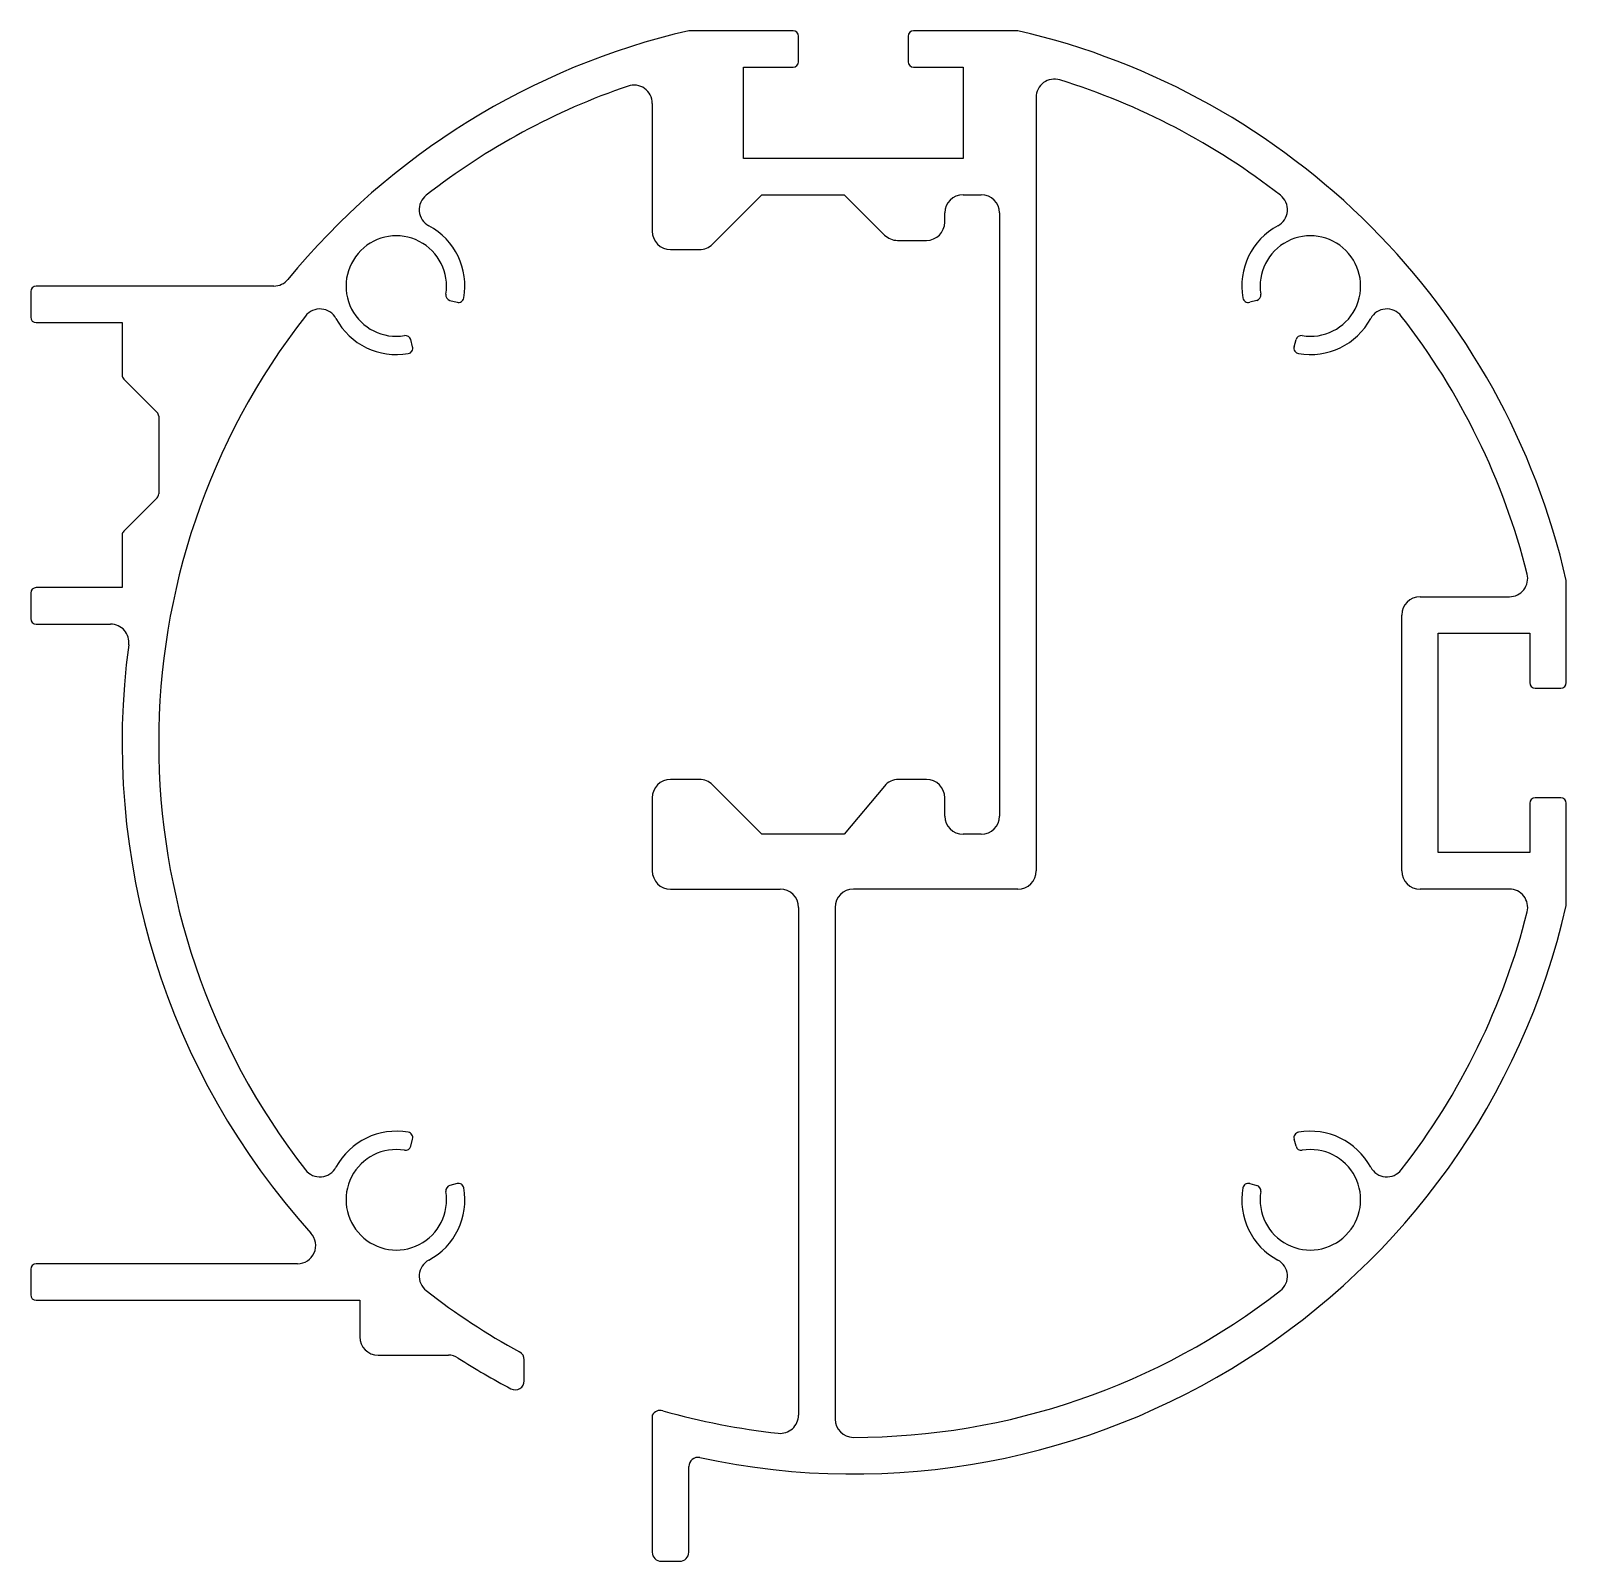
# Model space of a CAD drawing. Extents: x 691.7 to 775.7, y 582.5 to 666.3.
import ezdxf

# ---------------------------------------------------------------- set-up
doc = ezdxf.new("R2010")
doc.units = 0
doc.layers.get('0').update_dxf_attribs({"linetype": 'CONTINUOUS'})

msp = doc.modelspace()

# ---------------------------------------------------------------- linework, layer by layer
for p, q in [((733.376, 666.272), (727.676, 666.272)), ((745.676, 666.272), (739.976, 666.272)), ((733.676, 664.572), (733.676, 665.972)), ((739.676, 665.972), (739.676, 664.572)), ((730.676, 659.272), (730.676, 664.272)), ((730.676, 664.272), (733.376, 664.272)), ((739.976, 664.272), (742.676, 664.272)), ((742.676, 664.272), (742.676, 659.272)), ((725.676, 662.297), (725.676, 655.297)), ((746.676, 662.624), (746.676, 620.297)), ((742.676, 659.272), (730.676, 659.272)), ((728.969, 654.59), (731.676, 657.297)), ((731.676, 657.297), (736.176, 657.297)), ((736.176, 657.297), (738.383, 655.09)), ((742.676, 657.297), (743.676, 657.297)), ((741.676, 655.797), (741.676, 656.297)), ((744.676, 656.297), (744.676, 623.297)), ((739.091, 654.797), (740.676, 654.797)), ((726.676, 654.297), (728.262, 654.297)), ((691.676, 651.997), (691.676, 650.597)), ((704.975, 652.297), (691.976, 652.297)), ((714.608, 651.512), (714.996, 651.408)), ((758.745, 651.512), (758.357, 651.408)), ((691.976, 650.297), (696.676, 650.297)), ((696.676, 650.297), (696.676, 647.422)), ((712.566, 648.978), (712.462, 649.366)), ((760.787, 648.978), (760.891, 649.366)), ((696.764, 647.209), (698.589, 645.385)), ((698.676, 645.173), (698.676, 640.922)), ((698.589, 640.709), (696.764, 638.885)), ((696.676, 638.673), (696.676, 635.797)), ((775.676, 630.597), (775.676, 636.186)), ((691.676, 635.497), (691.676, 634.097)), ((696.676, 635.797), (691.976, 635.797)), ((767.676, 635.297), (772.565, 635.297)), ((766.676, 620.297), (766.676, 634.297)), ((691.976, 633.797), (696.047, 633.797)), ((768.676, 621.297), (768.676, 633.297)), ((768.676, 633.297), (773.676, 633.297)), ((773.676, 633.297), (773.676, 630.597)), ((773.976, 630.297), (775.376, 630.297)), ((728.262, 625.297), (726.676, 625.297)), ((731.676, 622.297), (728.969, 625.004)), ((740.676, 625.297), (739.145, 625.297)), ((725.676, 624.297), (725.676, 620.297)), ((738.377, 624.938), (736.176, 622.297)), ((741.676, 623.297), (741.676, 624.297)), ((775.376, 624.297), (773.976, 624.297)), ((773.676, 623.997), (773.676, 621.297)), ((775.676, 618.409), (775.676, 623.997)), ((736.176, 622.297), (731.676, 622.297)), ((743.676, 622.297), (742.676, 622.297)), ((773.676, 621.297), (768.676, 621.297)), ((726.676, 619.297), (732.676, 619.297)), ((745.676, 619.297), (736.676, 619.297)), ((772.565, 619.297), (767.676, 619.297)), ((733.676, 618.297), (733.676, 590.514)), ((735.676, 618.297), (735.676, 590.297)), ((712.462, 605.229), (712.566, 605.617)), ((760.891, 605.229), (760.787, 605.617)), ((714.996, 603.187), (714.608, 603.083)), ((758.357, 603.187), (758.745, 603.083)), ((691.676, 598.497), (691.676, 597.097)), ((706.267, 598.797), (691.976, 598.797)), ((691.976, 596.797), (709.676, 596.797)), ((709.676, 596.797), (709.676, 594.797)), ((710.676, 593.797), (714.523, 593.797)), ((718.676, 592.397), (718.676, 593.533)), ((725.676, 590.514), (725.676, 583.014)), ((727.676, 583.014), (727.676, 587.699)), ((726.176, 582.514), (727.176, 582.514))]:
    msp.add_line(p, q)
for centre, radius, start, end in [((736.676, 627.297), 40, 103.00288, 140.6433), ((733.376, 665.972), 0.3, 0, 90), ((739.976, 665.972), 0.3, 90, 180), ((736.676, 627.297), 40, 12.83857, 76.99712), ((733.376, 664.572), 0.3, 270, 0), ((739.976, 664.572), 0.3, 180, 270), ((747.676, 662.624), 1, 72.70466, 180), ((736.676, 627.297), 38, 108.92464, 127.93629), ((724.676, 662.297), 1, 0, 108.92464), ((736.676, 627.297), 38, 52.06371, 72.70466), ((713.929, 656.479), 1, 127.93629, 241.68577), ((742.676, 656.297), 1, 90, 180), ((743.676, 656.297), 1, 0, 90), ((759.423, 656.479), 1, 298.31423, 52.06371), ((711.676, 652.297), 3.75, 349.98854, 61.68577), ((726.676, 655.297), 1, 180, 270), ((740.676, 655.797), 1, 270, 0), ((761.676, 652.297), 3.75, 118.31423, 190.01146), ((711.676, 652.297), 2.75, 350.64478, 279.35522), ((728.262, 655.297), 1, 270, 315), ((739.091, 655.797), 1, 225, 270), ((761.676, 652.297), 2.75, 260.64478, 189.35522), ((691.976, 651.997), 0.3, 90, 180), ((704.975, 653.297), 1, 270, 320.6433), ((714.686, 651.802), 0.3, 170.64478, 255), ((758.667, 651.802), 0.3, 285, 9.35522), ((707.495, 650.044), 1, 28.31423, 142.06371), ((715.074, 651.698), 0.3, 255, 349.98854), ((758.279, 651.698), 0.3, 190.01146, 285), ((765.858, 650.044), 1, 37.93629, 151.68577), ((691.976, 650.597), 0.3, 180, 270), ((736.676, 627.297), 38, 142.06371, 217.93629), ((711.676, 652.297), 3.75, 208.31423, 280.01146), ((761.676, 652.297), 3.75, 259.98854, 331.68577), ((736.676, 627.297), 38, 14.07804, 37.93629), ((712.172, 649.288), 0.3, 15, 99.35522), ((761.181, 649.288), 0.3, 80.64478, 165), ((712.276, 648.9), 0.3, 280.01146, 15), ((761.077, 648.9), 0.3, 165, 259.98854), ((696.976, 647.422), 0.3, 180, 225), ((698.376, 645.173), 0.3, 0, 45), ((698.376, 640.922), 0.3, 315, 0), ((696.976, 638.673), 0.3, 135, 180), ((772.565, 636.297), 1, 270, 14.07804), ((691.976, 635.497), 0.3, 90, 180), ((767.676, 634.297), 1, 90, 180), ((691.976, 634.097), 0.3, 180, 270), ((696.047, 632.797), 1, 352.29074, 90), ((736.676, 627.297), 40, 172.29074, 222.12356), ((773.976, 630.597), 0.3, 180, 270), ((775.376, 630.597), 0.3, 270, 0), ((726.676, 624.297), 1, 90, 180), ((728.262, 624.297), 1, 45, 90), ((739.145, 624.297), 1, 90, 140.19443), ((740.676, 624.297), 1, 0, 90), ((773.976, 623.997), 0.3, 90, 180), ((775.376, 623.997), 0.3, 0, 90), ((742.676, 623.297), 1, 180, 270), ((743.676, 623.297), 1, 270, 0), ((726.676, 620.297), 1, 180, 270), ((745.676, 620.297), 1, 270, 0), ((767.676, 620.297), 1, 180, 270), ((732.676, 618.297), 1, 0, 90), ((736.676, 618.297), 1, 90, 180), ((772.565, 618.297), 1, 345.92196, 90), ((736.676, 627.297), 40, 257.88488, 347.16143), ((736.676, 627.297), 38, 322.06371, 345.92196), ((711.676, 602.297), 3.75, 79.98854, 151.68577), ((712.276, 605.695), 0.3, 345, 79.98854), ((761.077, 605.695), 0.3, 100.01146, 195), ((761.676, 602.297), 3.75, 28.31423, 100.01146), ((711.676, 602.297), 2.75, 80.64478, 9.35522), ((712.172, 605.307), 0.3, 260.64478, 345), ((761.676, 602.297), 2.75, 170.64478, 99.35522), ((761.181, 605.307), 0.3, 195, 279.35522), ((707.495, 604.55), 1, 217.93629, 331.68577), ((765.858, 604.55), 1, 208.31423, 322.06371), ((715.074, 602.897), 0.3, 10.01146, 105), ((758.279, 602.897), 0.3, 75, 169.98854), ((711.676, 602.297), 3.75, 298.31423, 10.01146), ((714.686, 602.793), 0.3, 105, 189.35522), ((761.676, 602.297), 3.75, 169.98854, 241.68577), ((758.667, 602.793), 0.3, 350.64478, 75), ((706.267, 599.797), 1, 270, 42.12356), ((713.929, 598.116), 1, 118.31423, 232.06371), ((759.423, 598.116), 1, 307.93629, 61.68577), ((691.976, 598.497), 0.3, 90, 180), ((736.676, 627.297), 38, 232.06371, 241.28066), ((736.676, 627.297), 38, 270, 307.93629), ((691.976, 597.097), 0.3, 180, 270), ((710.676, 594.797), 1, 180, 270), ((718.176, 593.533), 0.5, 0, 61.28066), ((714.523, 592.797), 1, 57.29498, 90), ((736.676, 627.297), 40, 237.29498, 242.07247), ((718.176, 592.397), 0.5, 242.07247, 0), ((726.115, 590.274), 0.5, 74.07849, 151.32369), ((736.676, 627.297), 38, 254.07849, 263.79373), ((732.676, 590.514), 1, 263.79373, 0), ((736.676, 590.297), 1, 180, 270), ((728.176, 587.699), 0.5, 77.88488, 180), ((726.176, 583.014), 0.5, 180, 270), ((727.176, 583.014), 0.5, 270, 0)]:
    msp.add_arc(centre, radius, start, end)

doc.saveas('drawing.dxf')
